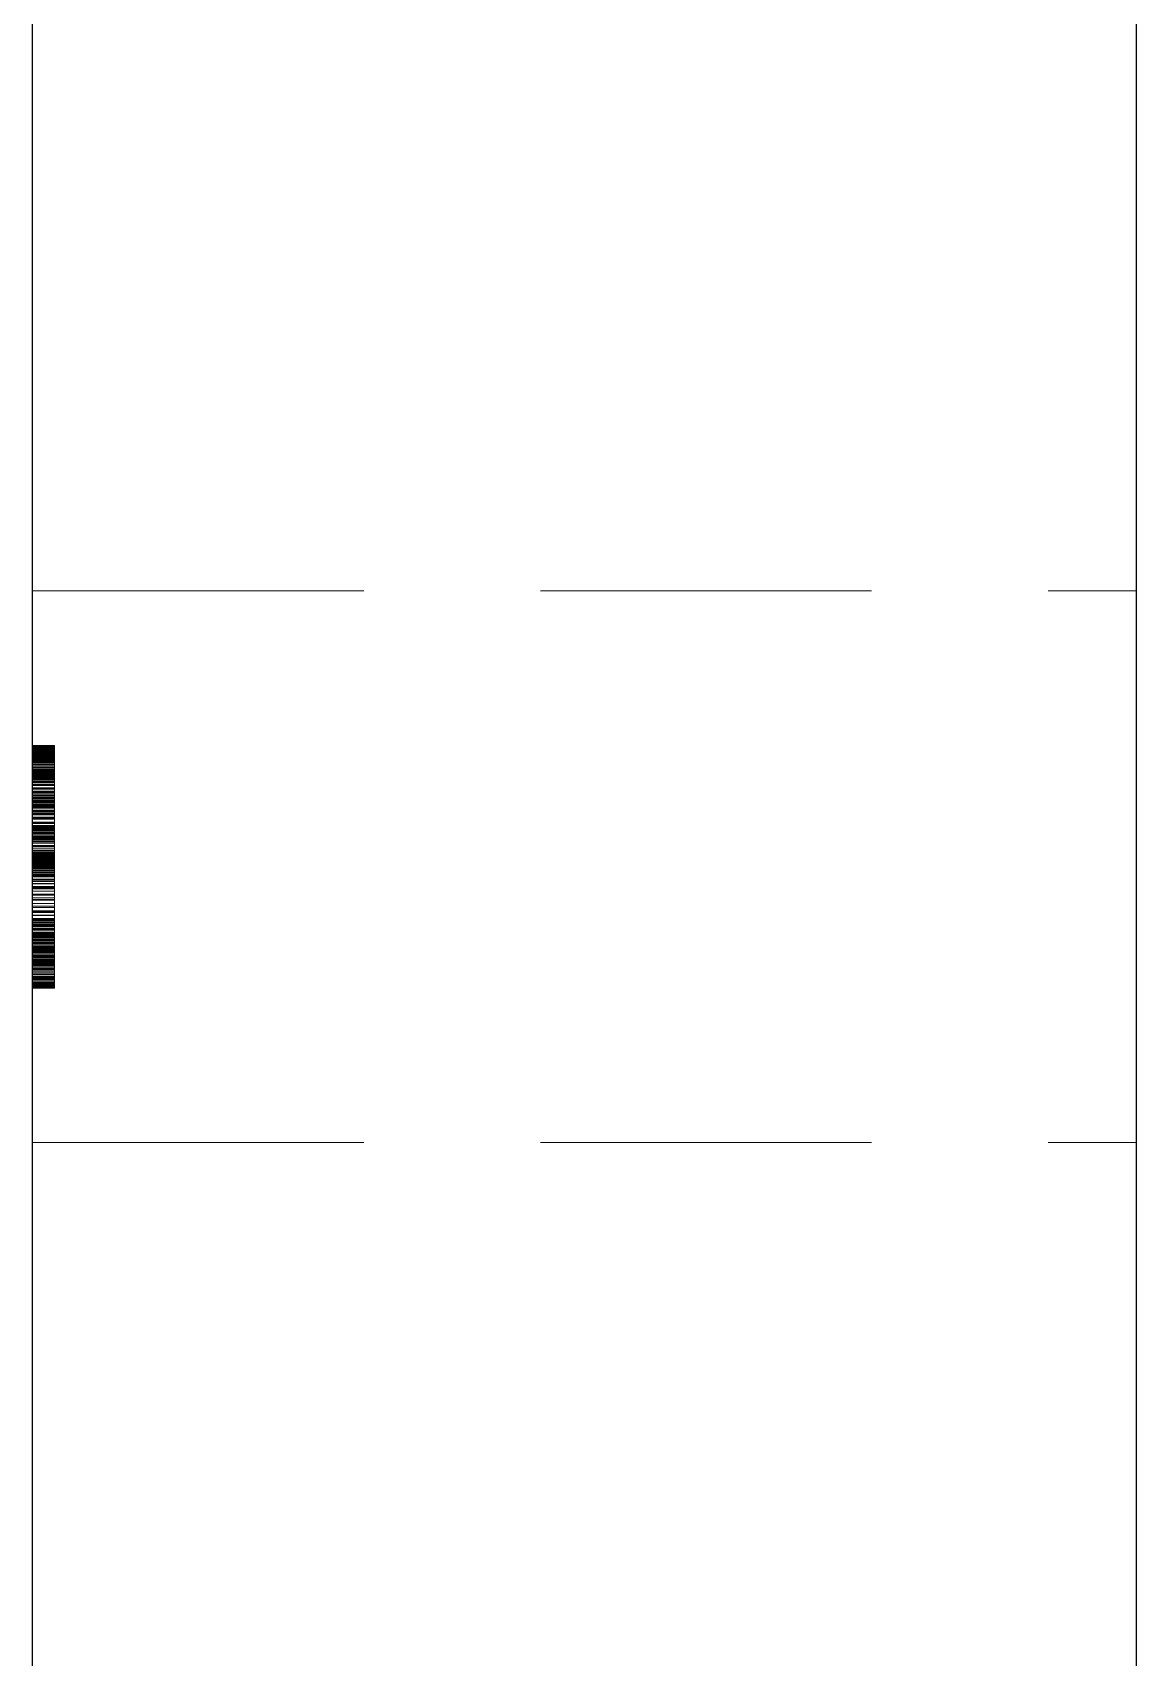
# Model space of a CAD drawing. Header units: millimetres. Extents: x 40 to 1360, y 134 to 546.
# Drawn here: x 107.85 to 117.85, y 372.26 to 386.99 of the extents above; entities that cross this region are included whole.
import ezdxf

# ---------------------------------------------------------------- set-up
doc = ezdxf.new("R2010")
doc.units = ezdxf.units.MM
doc.linetypes.add('WP_HIDDEN', pattern=[2.3, 1.5, -0.8])
doc.layers.add('HIDDEN', color=7, linetype='WP_HIDDEN', lineweight=13)
doc.layers.add('VISIBLE', color=7, linetype='CONTINUOUS', lineweight=25)

msp = doc.modelspace()

# ---------------------------------------------------------------- linework, layer by layer
at = {"layer": 'HIDDEN', "ltscale": 2}
for p, q in [((107.85, 381.92538), (117.85, 381.92538)), ((107.85, 380.52538), (107.85, 380.52476)), ((107.85, 380.52471), (107.85, 380.52538)), ((107.85, 378.36212), (107.85, 380.52538)), ((107.85, 380.52538), (107.85, 380.49034)), ((107.85, 380.52538), (108.05, 380.52538)), ((107.85, 380.52476), (107.85, 380.52289)), ((107.85, 380.52476), (108.05, 380.52476)), ((107.85, 380.52269), (107.85, 380.52471)), ((107.85, 380.52471), (108.05, 380.52471)), ((107.85, 380.52289), (107.85, 380.51977)), ((107.85, 380.52289), (108.05, 380.52289)), ((107.85, 380.51933), (107.85, 380.52269)), ((107.85, 380.52269), (108.05, 380.52269)), ((107.85, 380.51977), (107.85, 380.51541)), ((107.85, 380.51977), (108.05, 380.51977)), ((107.85, 380.51463), (107.85, 380.51933)), ((107.85, 380.51933), (108.05, 380.51933)), ((107.85, 380.51656), (107.85, 378.36212)), ((107.85, 378.82504), (107.85, 380.51656)), ((107.85, 380.51656), (108.05, 380.51656)), ((107.85, 380.51541), (107.85, 380.50981)), ((107.85, 380.51541), (108.05, 380.51541)), ((107.85, 380.50859), (107.85, 380.51463)), ((107.85, 380.51463), (108.05, 380.51463)), ((107.85, 380.50981), (107.85, 380.50296)), ((107.85, 380.50981), (108.05, 380.50981)), ((107.85, 380.5012), (107.85, 380.50859)), ((107.85, 380.50859), (108.05, 380.50859)), ((107.85, 380.50296), (107.85, 380.49486)), ((107.85, 380.50296), (108.05, 380.50296)), ((107.85, 380.49247), (107.85, 380.5012)), ((107.85, 380.5012), (108.05, 380.5012)), ((107.85, 380.49486), (107.85, 380.48552)), ((107.85, 380.49486), (108.05, 380.49486)), ((107.85, 380.48239), (107.85, 380.49247)), ((107.85, 380.49247), (108.05, 380.49247)), ((107.85, 380.49034), (107.85, 380.45502)), ((107.85, 380.49034), (108.05, 380.49034)), ((107.85, 380.48717), (107.85, 379.38056)), ((107.85, 380.2344), (107.85, 380.48717)), ((107.85, 380.48717), (108.05, 380.48717)), ((107.85, 380.48552), (107.85, 380.47493)), ((107.85, 380.48552), (108.05, 380.48552)), ((107.85, 380.47097), (107.85, 380.48239)), ((107.85, 380.48239), (108.05, 380.48239)), ((107.85, 380.47493), (107.85, 380.46309)), ((107.85, 380.47493), (108.05, 380.47493)), ((107.85, 380.45821), (107.85, 380.47097)), ((107.85, 380.47097), (108.05, 380.47097)), ((107.85, 380.46309), (107.85, 380.45001)), ((107.85, 380.46309), (108.05, 380.46309)), ((107.85, 380.44411), (107.85, 380.45821)), ((107.85, 380.45821), (108.05, 380.45821)), ((107.85, 380.45502), (107.85, 380.41943)), ((107.85, 380.45502), (108.05, 380.45502)), ((107.85, 380.45001), (107.85, 380.43569)), ((107.85, 380.45001), (108.05, 380.45001)), ((107.85, 380.42866), (107.85, 380.44411)), ((107.85, 380.44411), (108.05, 380.44411)), ((107.85, 380.43569), (107.85, 380.42012)), ((107.85, 380.43569), (108.05, 380.43569)), ((107.85, 380.41187), (107.85, 380.42866)), ((107.85, 380.42866), (108.05, 380.42866)), ((107.85, 380.42012), (107.85, 380.4033)), ((107.85, 380.42012), (108.05, 380.42012)), ((107.85, 380.41943), (107.85, 380.38356)), ((107.85, 380.41943), (108.05, 380.41943)), ((107.85, 380.39373), (107.85, 380.41187)), ((107.85, 380.41187), (108.05, 380.41187)), ((108.05, 380.52471), (108.05, 380.52538)), ((108.05, 380.52538), (108.05, 380.52476)), ((108.05, 378.36212), (108.05, 380.52538)), ((108.05, 380.52538), (108.05, 380.49034)), ((108.05, 380.52476), (108.05, 380.52289)), ((108.05, 380.52269), (108.05, 380.52471)), ((108.05, 380.52289), (108.05, 380.51977)), ((108.05, 380.51933), (108.05, 380.52269)), ((108.05, 380.51977), (108.05, 380.51541)), ((108.05, 380.51463), (108.05, 380.51933)), ((108.05, 380.51656), (108.05, 378.36212)), ((108.05, 378.82504), (108.05, 380.51656)), ((108.05, 380.51541), (108.05, 380.50981)), ((108.05, 380.50859), (108.05, 380.51463)), ((108.05, 380.50981), (108.05, 380.50296)), ((108.05, 380.5012), (108.05, 380.50859)), ((108.05, 380.50296), (108.05, 380.49486)), ((108.05, 380.49247), (108.05, 380.5012)), ((108.05, 380.49486), (108.05, 380.48552)), ((108.05, 380.48239), (108.05, 380.49247)), ((108.05, 380.49034), (108.05, 380.45502)), ((108.05, 380.48717), (108.05, 379.38056)), ((108.05, 380.2344), (108.05, 380.48717)), ((108.05, 380.48552), (108.05, 380.47493)), ((108.05, 380.47097), (108.05, 380.48239)), ((108.05, 380.47493), (108.05, 380.46309)), ((108.05, 380.45821), (108.05, 380.47097)), ((108.05, 380.46309), (108.05, 380.45001)), ((108.05, 380.44411), (108.05, 380.45821)), ((108.05, 380.45502), (108.05, 380.41943)), ((108.05, 380.45001), (108.05, 380.43569)), ((108.05, 380.42866), (108.05, 380.44411)), ((108.05, 380.43569), (108.05, 380.42012)), ((108.05, 380.41187), (108.05, 380.42866)), ((108.05, 380.42012), (108.05, 380.4033)), ((108.05, 380.41943), (108.05, 380.38356)), ((108.05, 380.39373), (108.05, 380.41187)), ((107.85, 380.4033), (107.85, 380.38524)), ((107.85, 380.4033), (108.05, 380.4033)), ((107.85, 380.37426), (107.85, 380.39373)), ((107.85, 380.39373), (108.05, 380.39373)), ((107.85, 380.38524), (107.85, 380.36593)), ((107.85, 380.38524), (108.05, 380.38524)), ((107.85, 380.38356), (107.85, 380.34742)), ((107.85, 380.38356), (108.05, 380.38356)), ((107.85, 380.35343), (107.85, 380.37426)), ((107.85, 380.37426), (108.05, 380.37426)), ((107.85, 380.36593), (107.85, 380.34543)), ((107.85, 380.36593), (108.05, 380.36593)), ((107.85, 380.33162), (107.85, 380.35343)), ((107.85, 380.35343), (108.05, 380.35343)), ((107.85, 380.34742), (107.85, 380.311)), ((107.85, 380.34742), (108.05, 380.34742)), ((107.85, 380.34543), (107.85, 380.3238)), ((107.85, 380.34543), (108.05, 380.34543)), ((107.85, 380.30916), (107.85, 380.33162)), ((107.85, 380.33162), (108.05, 380.33162)), ((107.85, 380.3238), (107.85, 380.30104)), ((107.85, 380.3238), (108.05, 380.3238)), ((107.85, 380.311), (107.85, 380.27431)), ((107.85, 380.311), (108.05, 380.311)), ((107.85, 380.28606), (107.85, 380.30916)), ((107.85, 380.30916), (108.05, 380.30916)), ((107.85, 380.30641), (107.85, 380.30472)), ((107.85, 380.30462), (107.85, 380.30641)), ((107.85, 380.30641), (108.05, 380.30641)), ((107.85, 380.30472), (107.85, 380.29966)), ((107.85, 380.30472), (108.05, 380.30472)), ((107.85, 380.29924), (107.85, 380.30462)), ((107.85, 380.30462), (108.05, 380.30462)), ((107.85, 380.30104), (107.85, 380.27715)), ((107.85, 380.30104), (108.05, 380.30104)), ((107.85, 380.29966), (107.85, 380.29122)), ((107.85, 380.29966), (108.05, 380.29966)), ((107.85, 380.29029), (107.85, 380.29924)), ((107.85, 380.29924), (108.05, 380.29924)), ((107.85, 380.29122), (107.85, 380.2794)), ((107.85, 380.29122), (108.05, 380.29122)), ((107.85, 380.27775), (107.85, 380.29029)), ((107.85, 380.29029), (108.05, 380.29029)), ((107.85, 380.26232), (107.85, 380.28606)), ((107.85, 380.28606), (108.05, 380.28606)), ((107.85, 380.2794), (107.85, 380.26421)), ((107.85, 380.2794), (108.05, 380.2794)), ((107.85, 380.26163), (107.85, 380.27775)), ((107.85, 380.27775), (108.05, 380.27775)), ((107.85, 380.27715), (107.85, 380.25213)), ((107.85, 380.27715), (108.05, 380.27715)), ((107.85, 380.27431), (107.85, 380.23734)), ((107.85, 380.27431), (108.05, 380.27431)), ((107.85, 380.26421), (107.85, 380.24565)), ((107.85, 380.26421), (108.05, 380.26421)), ((107.85, 380.23793), (107.85, 380.26232)), ((107.85, 380.26232), (108.05, 380.26232)), ((107.85, 380.24193), (107.85, 380.26163)), ((107.85, 380.26163), (108.05, 380.26163)), ((108.05, 380.4033), (108.05, 380.38524)), ((108.05, 380.37426), (108.05, 380.39373)), ((108.05, 380.38524), (108.05, 380.36593)), ((108.05, 380.38356), (108.05, 380.34742)), ((108.05, 380.35343), (108.05, 380.37426)), ((108.05, 380.36593), (108.05, 380.34543)), ((108.05, 380.33162), (108.05, 380.35343)), ((108.05, 380.34742), (108.05, 380.311)), ((108.05, 380.34543), (108.05, 380.3238)), ((108.05, 380.30916), (108.05, 380.33162)), ((108.05, 380.3238), (108.05, 380.30104)), ((108.05, 380.311), (108.05, 380.27431)), ((108.05, 380.28606), (108.05, 380.30916)), ((108.05, 380.30641), (108.05, 380.30472)), ((108.05, 380.30462), (108.05, 380.30641)), ((108.05, 380.30472), (108.05, 380.29966)), ((108.05, 380.29924), (108.05, 380.30462)), ((108.05, 380.30104), (108.05, 380.27715)), ((108.05, 380.29966), (108.05, 380.29122)), ((108.05, 380.29029), (108.05, 380.29924)), ((108.05, 380.29122), (108.05, 380.2794)), ((108.05, 380.27775), (108.05, 380.29029)), ((108.05, 380.26232), (108.05, 380.28606)), ((108.05, 380.2794), (108.05, 380.26421)), ((108.05, 380.26163), (108.05, 380.27775)), ((108.05, 380.27715), (108.05, 380.25213)), ((108.05, 380.27431), (108.05, 380.23734)), ((108.05, 380.26421), (108.05, 380.24565)), ((108.05, 380.23793), (108.05, 380.26232)), ((108.05, 380.24193), (108.05, 380.26163)), ((107.85, 380.25213), (107.85, 380.22598)), ((107.85, 380.25213), (108.05, 380.25213)), ((107.85, 380.24565), (107.85, 380.22371)), ((107.85, 380.24565), (108.05, 380.24565)), ((107.85, 380.21864), (107.85, 380.24193)), ((107.85, 380.24193), (108.05, 380.24193)), ((107.85, 380.2129), (107.85, 380.23793)), ((107.85, 380.23793), (108.05, 380.23793)), ((107.85, 380.23734), (107.85, 380.20092)), ((107.85, 380.23734), (108.05, 380.23734)), ((107.85, 379.65537), (107.85, 380.2344)), ((107.85, 380.2344), (108.05, 380.2344)), ((107.85, 380.22598), (107.85, 380.1987)), ((107.85, 380.22598), (108.05, 380.22598)), ((107.85, 380.22371), (107.85, 380.19839)), ((107.85, 380.22371), (108.05, 380.22371)), ((107.85, 380.19178), (107.85, 380.21864)), ((107.85, 380.21864), (108.05, 380.21864)), ((107.85, 380.18723), (107.85, 380.2129)), ((107.85, 380.2129), (108.05, 380.2129)), ((107.85, 380.20092), (107.85, 380.16588)), ((107.85, 380.20092), (108.05, 380.20092)), ((107.85, 380.1987), (107.85, 380.17029)), ((107.85, 380.1987), (108.05, 380.1987)), ((107.85, 380.19839), (107.85, 380.17062)), ((107.85, 380.19839), (108.05, 380.19839)), ((107.85, 380.16174), (107.85, 380.19178)), ((107.85, 380.19178), (108.05, 380.19178)), ((107.85, 380.16092), (107.85, 380.18723)), ((107.85, 380.18723), (108.05, 380.18723)), ((107.85, 380.17062), (107.85, 380.14131)), ((107.85, 380.17062), (108.05, 380.17062)), ((107.85, 380.17029), (107.85, 380.14074)), ((107.85, 380.17029), (108.05, 380.17029)), ((107.85, 380.16588), (107.85, 380.13221)), ((107.85, 380.16588), (108.05, 380.16588)), ((107.85, 380.12895), (107.85, 380.16174)), ((107.85, 380.16174), (108.05, 380.16174)), ((107.85, 380.13396), (107.85, 380.16092)), ((107.85, 380.16092), (108.05, 380.16092)), ((107.85, 380.14131), (107.85, 380.11046)), ((107.85, 380.14131), (108.05, 380.14131)), ((107.85, 380.14074), (107.85, 380.11007)), ((107.85, 380.14074), (108.05, 380.14074)), ((107.85, 380.10636), (107.85, 380.13396)), ((107.85, 380.13396), (108.05, 380.13396)), ((107.85, 380.13221), (107.85, 380.09993)), ((107.85, 380.13221), (108.05, 380.13221)), ((107.85, 380.09341), (107.85, 380.12895)), ((107.85, 380.12895), (108.05, 380.12895)), ((107.85, 380.11046), (107.85, 380.07807)), ((107.85, 380.11046), (108.05, 380.11046)), ((107.85, 380.11007), (107.85, 380.07826)), ((107.85, 380.11007), (108.05, 380.11007)), ((108.05, 380.25213), (108.05, 380.22598)), ((108.05, 380.24565), (108.05, 380.22371)), ((108.05, 380.21864), (108.05, 380.24193)), ((108.05, 380.2129), (108.05, 380.23793)), ((108.05, 380.23734), (108.05, 380.20092)), ((108.05, 379.65537), (108.05, 380.2344)), ((108.05, 380.22598), (108.05, 380.1987)), ((108.05, 380.22371), (108.05, 380.19839)), ((108.05, 380.19178), (108.05, 380.21864)), ((108.05, 380.18723), (108.05, 380.2129)), ((108.05, 380.20092), (108.05, 380.16588)), ((108.05, 380.1987), (108.05, 380.17029)), ((108.05, 380.19839), (108.05, 380.17062)), ((108.05, 380.16174), (108.05, 380.19178)), ((108.05, 380.16092), (108.05, 380.18723)), ((108.05, 380.17062), (108.05, 380.14131)), ((108.05, 380.17029), (108.05, 380.14074)), ((108.05, 380.16588), (108.05, 380.13221)), ((108.05, 380.12895), (108.05, 380.16174)), ((108.05, 380.13396), (108.05, 380.16092)), ((108.05, 380.14131), (108.05, 380.11046)), ((108.05, 380.14074), (108.05, 380.11007)), ((108.05, 380.10636), (108.05, 380.13396)), ((108.05, 380.13221), (108.05, 380.09993)), ((108.05, 380.09341), (108.05, 380.12895)), ((108.05, 380.11046), (108.05, 380.07807)), ((108.05, 380.11007), (108.05, 380.07826)), ((107.85, 380.07811), (107.85, 380.10636)), ((107.85, 380.10636), (108.05, 380.10636)), ((107.85, 380.09993), (107.85, 380.06902)), ((107.85, 380.09993), (108.05, 380.09993)), ((107.85, 380.0551), (107.85, 380.09341)), ((107.85, 380.09341), (108.05, 380.09341)), ((107.85, 380.07826), (107.85, 380.04532)), ((107.85, 380.07826), (108.05, 380.07826)), ((107.85, 380.04923), (107.85, 380.07811)), ((107.85, 380.07811), (108.05, 380.07811)), ((107.85, 380.07807), (107.85, 380.04414)), ((107.85, 380.07807), (108.05, 380.07807)), ((107.85, 380.06902), (107.85, 380.03949)), ((107.85, 380.06902), (108.05, 380.06902)), ((107.85, 380.01405), (107.85, 380.0551)), ((107.85, 380.0551), (107.85, 378.36212)), ((107.85, 380.0551), (108.05, 380.0551)), ((107.85, 380.0197), (107.85, 380.04923)), ((107.85, 380.04923), (108.05, 380.04923)), ((107.85, 380.04776), (107.85, 378.36212)), ((107.85, 380.02498), (107.85, 380.04776)), ((107.85, 380.04776), (108.05, 380.04776)), ((107.85, 380.04532), (107.85, 380.01125)), ((107.85, 380.04532), (108.05, 380.04532)), ((107.85, 380.04414), (107.85, 380.00867)), ((107.85, 380.04414), (108.05, 380.04414)), ((107.85, 380.03949), (107.85, 380.01134)), ((107.85, 380.03949), (108.05, 380.03949)), ((107.85, 380.0022), (107.85, 380.02498)), ((107.85, 380.02498), (108.05, 380.02498)), ((107.85, 379.98952), (107.85, 380.0197)), ((107.85, 380.0197), (108.05, 380.0197)), ((107.85, 379.97024), (107.85, 380.01405)), ((107.85, 380.01405), (108.05, 380.01405)), ((107.85, 380.01134), (107.85, 379.98456)), ((107.85, 380.01134), (108.05, 380.01134)), ((107.85, 380.01125), (107.85, 379.97606)), ((107.85, 380.01125), (108.05, 380.01125)), ((107.85, 380.00867), (107.85, 379.97167)), ((107.85, 380.00867), (108.05, 380.00867)), ((107.85, 379.95664), (107.85, 380.0022)), ((107.85, 380.0022), (108.05, 380.0022)), ((107.85, 379.95871), (107.85, 379.98952)), ((107.85, 379.98952), (108.05, 379.98952)), ((107.85, 379.98456), (107.85, 379.72885)), ((107.85, 379.98456), (108.05, 379.98456)), ((107.85, 379.97606), (107.85, 379.93973)), ((107.85, 379.97606), (108.05, 379.97606)), ((107.85, 379.97167), (107.85, 379.93313)), ((107.85, 379.97167), (108.05, 379.97167)), ((107.85, 379.92367), (107.85, 379.97024)), ((107.85, 379.97024), (108.05, 379.97024)), ((108.05, 380.07811), (108.05, 380.10636)), ((108.05, 380.09993), (108.05, 380.06902)), ((108.05, 380.0551), (108.05, 380.09341)), ((108.05, 380.07826), (108.05, 380.04532)), ((108.05, 380.04923), (108.05, 380.07811)), ((108.05, 380.07807), (108.05, 380.04414)), ((108.05, 380.06902), (108.05, 380.03949)), ((108.05, 380.01405), (108.05, 380.0551)), ((108.05, 378.36212), (108.05, 380.0551)), ((108.05, 380.0197), (108.05, 380.04923)), ((108.05, 380.04776), (108.05, 378.36212)), ((108.05, 380.02498), (108.05, 380.04776)), ((108.05, 380.04532), (108.05, 380.01125)), ((108.05, 380.04414), (108.05, 380.00867)), ((108.05, 380.03949), (108.05, 380.01134)), ((108.05, 380.0022), (108.05, 380.02498)), ((108.05, 379.98952), (108.05, 380.0197)), ((108.05, 379.97024), (108.05, 380.01405)), ((108.05, 380.01134), (108.05, 379.98456)), ((108.05, 380.01125), (108.05, 379.97606)), ((108.05, 380.00867), (108.05, 379.97167)), ((108.05, 379.95664), (108.05, 380.0022)), ((108.05, 379.95871), (108.05, 379.98952)), ((108.05, 379.98456), (108.05, 379.72885)), ((108.05, 379.97606), (108.05, 379.93973)), ((108.05, 379.97167), (108.05, 379.93313)), ((108.05, 379.92367), (108.05, 379.97024)), ((107.85, 379.92725), (107.85, 379.95871)), ((107.85, 379.95871), (108.05, 379.95871)), ((107.85, 379.91108), (107.85, 379.95664)), ((107.85, 379.95664), (108.05, 379.95664)), ((107.85, 379.93973), (107.85, 379.90227)), ((107.85, 379.93973), (108.05, 379.93973)), ((107.85, 379.93313), (107.85, 379.89537)), ((107.85, 379.93313), (108.05, 379.93313)), ((107.85, 379.89499), (107.85, 379.92725)), ((107.85, 379.92725), (108.05, 379.92725)), ((107.85, 379.87434), (107.85, 379.92367)), ((107.85, 379.92367), (108.05, 379.92367)), ((107.85, 379.86553), (107.85, 379.91108)), ((107.85, 379.91108), (108.05, 379.91108)), ((107.85, 379.90227), (107.85, 379.87434)), ((107.85, 379.90227), (108.05, 379.90227)), ((107.85, 379.89537), (107.85, 379.85703)), ((107.85, 379.89537), (108.05, 379.89537)), ((107.85, 379.86286), (107.85, 379.89499)), ((107.85, 379.89499), (108.05, 379.89499)), ((107.85, 379.87434), (108.05, 379.87434)), ((107.85, 379.82282), (107.85, 379.86553)), ((107.85, 379.86553), (108.05, 379.86553)), ((107.85, 379.83088), (107.85, 379.86286)), ((107.85, 379.86286), (108.05, 379.86286)), ((107.85, 379.85703), (107.85, 379.81812)), ((107.85, 379.85703), (108.05, 379.85703)), ((107.85, 379.79903), (107.85, 379.83088)), ((107.85, 379.83088), (108.05, 379.83088)), ((107.85, 379.7858), (107.85, 379.82282)), ((107.85, 379.82282), (108.05, 379.82282)), ((107.85, 379.81812), (107.85, 379.77864)), ((107.85, 379.81812), (108.05, 379.81812)), ((108.05, 379.92725), (108.05, 379.95871)), ((108.05, 379.91108), (108.05, 379.95664)), ((108.05, 379.93973), (108.05, 379.90227)), ((108.05, 379.93313), (108.05, 379.89537)), ((108.05, 379.89499), (108.05, 379.92725)), ((108.05, 379.87434), (108.05, 379.92367)), ((108.05, 379.86553), (108.05, 379.91108)), ((108.05, 379.90227), (108.05, 379.87434)), ((108.05, 379.89537), (108.05, 379.85703)), ((108.05, 379.86286), (108.05, 379.89499)), ((108.05, 379.82282), (108.05, 379.86553)), ((108.05, 379.83088), (108.05, 379.86286)), ((108.05, 379.85703), (108.05, 379.81812)), ((108.05, 379.79903), (108.05, 379.83088)), ((108.05, 379.7858), (108.05, 379.82282)), ((108.05, 379.81812), (108.05, 379.77864)), ((107.85, 379.76731), (107.85, 379.79903)), ((107.85, 379.79903), (108.05, 379.79903)), ((107.85, 379.79058), (107.85, 379.78846)), ((107.85, 379.78981), (107.85, 379.79058)), ((107.85, 379.79058), (108.05, 379.79058)), ((107.85, 379.78752), (107.85, 379.78981)), ((107.85, 379.78981), (108.05, 379.78981)), ((107.85, 379.78846), (107.85, 379.78213)), ((107.85, 379.78846), (108.05, 379.78846)), ((107.85, 379.7837), (107.85, 379.78752)), ((107.85, 379.78752), (108.05, 379.78752)), ((107.85, 379.75448), (107.85, 379.7858)), ((107.85, 379.7858), (108.05, 379.7858)), ((107.85, 379.77836), (107.85, 379.7837)), ((107.85, 379.7837), (108.05, 379.7837)), ((107.85, 379.78213), (107.85, 379.77156)), ((107.85, 379.78213), (108.05, 379.78213)), ((107.85, 379.77864), (107.85, 379.73858)), ((107.85, 379.77864), (108.05, 379.77864)), ((107.85, 379.77149), (107.85, 379.77836)), ((107.85, 379.77836), (108.05, 379.77836)), ((107.85, 379.77156), (107.85, 379.75677)), ((107.85, 379.77156), (108.05, 379.77156)), ((107.85, 379.76309), (107.85, 379.77149)), ((107.85, 379.77149), (108.05, 379.77149)), ((107.85, 379.73574), (107.85, 379.76731)), ((107.85, 379.76731), (108.05, 379.76731)), ((107.85, 379.75316), (107.85, 379.76309)), ((107.85, 379.76309), (108.05, 379.76309)), ((107.85, 379.75677), (107.85, 379.73776)), ((107.85, 379.75677), (108.05, 379.75677)), ((107.85, 379.72885), (107.85, 379.75448)), ((107.85, 379.75448), (108.05, 379.75448)), ((107.85, 379.74171), (107.85, 379.75316)), ((107.85, 379.75316), (108.05, 379.75316)), ((107.85, 379.72873), (107.85, 379.74171)), ((107.85, 379.74171), (108.05, 379.74171)), ((107.85, 379.73858), (107.85, 379.69794)), ((107.85, 379.73858), (108.05, 379.73858)), ((107.85, 379.73776), (107.85, 379.71452)), ((107.85, 379.73776), (108.05, 379.73776)), ((107.85, 379.70431), (107.85, 379.73574)), ((107.85, 379.73574), (108.05, 379.73574)), ((107.85, 379.72885), (108.05, 379.72885)), ((107.85, 379.71423), (107.85, 379.72873)), ((107.85, 379.72873), (108.05, 379.72873)), ((107.85, 379.71452), (107.85, 379.68706)), ((107.85, 379.71452), (108.05, 379.71452)), ((107.85, 379.69819), (107.85, 379.71423)), ((107.85, 379.71423), (108.05, 379.71423)), ((107.85, 379.67301), (107.85, 379.70431)), ((107.85, 379.70431), (108.05, 379.70431)), ((107.85, 379.68063), (107.85, 379.69819)), ((107.85, 379.69819), (108.05, 379.69819)), ((107.85, 379.69794), (107.85, 379.65674)), ((107.85, 379.69794), (108.05, 379.69794)), ((107.85, 379.68706), (107.85, 379.65537)), ((107.85, 379.68706), (108.05, 379.68706)), ((107.85, 379.66154), (107.85, 379.68063)), ((107.85, 379.68063), (108.05, 379.68063)), ((107.85, 379.64157), (107.85, 379.67301)), ((107.85, 379.67301), (108.05, 379.67301)), ((108.05, 379.76731), (108.05, 379.79903)), ((108.05, 379.79058), (108.05, 379.78846)), ((108.05, 379.78981), (108.05, 379.79058)), ((108.05, 379.78752), (108.05, 379.78981)), ((108.05, 379.78846), (108.05, 379.78213)), ((108.05, 379.7837), (108.05, 379.78752)), ((108.05, 379.75448), (108.05, 379.7858)), ((108.05, 379.77836), (108.05, 379.7837)), ((108.05, 379.78213), (108.05, 379.77156)), ((108.05, 379.77864), (108.05, 379.73858)), ((108.05, 379.77149), (108.05, 379.77836)), ((108.05, 379.77156), (108.05, 379.75677)), ((108.05, 379.76309), (108.05, 379.77149)), ((108.05, 379.73574), (108.05, 379.76731)), ((108.05, 379.75316), (108.05, 379.76309)), ((108.05, 379.75677), (108.05, 379.73776)), ((108.05, 379.72885), (108.05, 379.75448)), ((108.05, 379.74171), (108.05, 379.75316)), ((108.05, 379.72873), (108.05, 379.74171)), ((108.05, 379.73858), (108.05, 379.69794)), ((108.05, 379.73776), (108.05, 379.71452)), ((108.05, 379.70431), (108.05, 379.73574)), ((108.05, 379.71423), (108.05, 379.72873)), ((108.05, 379.71452), (108.05, 379.68706)), ((108.05, 379.69819), (108.05, 379.71423)), ((108.05, 379.67301), (108.05, 379.70431)), ((108.05, 379.68063), (108.05, 379.69819)), ((108.05, 379.69794), (108.05, 379.65674)), ((108.05, 379.68706), (108.05, 379.65537)), ((108.05, 379.66154), (108.05, 379.68063)), ((108.05, 379.64157), (108.05, 379.67301)), ((107.85, 379.64093), (107.85, 379.66154)), ((107.85, 379.66154), (108.05, 379.66154)), ((107.85, 379.65674), (107.85, 379.61496)), ((107.85, 379.65674), (108.05, 379.65674)), ((107.85, 379.65537), (108.05, 379.65537)), ((107.85, 379.60972), (107.85, 379.64157)), ((107.85, 379.64157), (108.05, 379.64157)), ((107.85, 379.61879), (107.85, 379.64093)), ((107.85, 379.64093), (108.05, 379.64093)), ((107.85, 379.59512), (107.85, 379.61879)), ((107.85, 379.61879), (108.05, 379.61879)), ((107.85, 379.61496), (107.85, 379.57102)), ((107.85, 379.61496), (108.05, 379.61496)), ((107.85, 379.57746), (107.85, 379.60972)), ((107.85, 379.60972), (108.05, 379.60972)), ((107.85, 379.57025), (107.85, 379.59512)), ((107.85, 379.59512), (108.05, 379.59512)), ((107.85, 379.54478), (107.85, 379.57746)), ((107.85, 379.57746), (108.05, 379.57746)), ((107.85, 379.57102), (107.85, 379.52334)), ((107.85, 379.57102), (108.05, 379.57102)), ((107.85, 379.54451), (107.85, 379.57025)), ((107.85, 379.57025), (108.05, 379.57025)), ((107.85, 379.55691), (107.85, 379.55486)), ((107.85, 379.556), (107.85, 379.55691)), ((107.85, 379.55691), (108.05, 379.55691)), ((107.85, 379.55328), (107.85, 379.556)), ((107.85, 379.556), (108.05, 379.556)), ((107.85, 379.55486), (107.85, 379.54873)), ((107.85, 379.55486), (108.05, 379.55486)), ((107.85, 379.54875), (107.85, 379.55328)), ((107.85, 379.55328), (108.05, 379.55328)), ((107.85, 379.5424), (107.85, 379.54875)), ((107.85, 379.54875), (108.05, 379.54875)), ((107.85, 379.54873), (107.85, 379.53852)), ((107.85, 379.54873), (108.05, 379.54873)), ((107.85, 379.5117), (107.85, 379.54478)), ((107.85, 379.54478), (108.05, 379.54478)), ((107.85, 379.5179), (107.85, 379.54451)), ((107.85, 379.54451), (108.05, 379.54451)), ((107.85, 379.53423), (107.85, 379.5424)), ((107.85, 379.5424), (108.05, 379.5424)), ((107.85, 379.53852), (107.85, 379.52421)), ((107.85, 379.53852), (108.05, 379.53852)), ((107.85, 379.52426), (107.85, 379.53423)), ((107.85, 379.53423), (108.05, 379.53423)), ((107.85, 379.51246), (107.85, 379.52426)), ((107.85, 379.52426), (108.05, 379.52426)), ((107.85, 379.52421), (107.85, 379.50582)), ((107.85, 379.52421), (108.05, 379.52421)), ((107.85, 379.52334), (107.85, 379.47191)), ((107.85, 379.52334), (108.05, 379.52334)), ((108.05, 379.64093), (108.05, 379.66154)), ((108.05, 379.65674), (108.05, 379.61496)), ((108.05, 379.60972), (108.05, 379.64157)), ((108.05, 379.61879), (108.05, 379.64093)), ((108.05, 379.59512), (108.05, 379.61879)), ((108.05, 379.61496), (108.05, 379.57102)), ((108.05, 379.57746), (108.05, 379.60972)), ((108.05, 379.57025), (108.05, 379.59512)), ((108.05, 379.54478), (108.05, 379.57746)), ((108.05, 379.57102), (108.05, 379.52334)), ((108.05, 379.54451), (108.05, 379.57025)), ((108.05, 379.55691), (108.05, 379.55486)), ((108.05, 379.556), (108.05, 379.55691)), ((108.05, 379.55328), (108.05, 379.556)), ((108.05, 379.55486), (108.05, 379.54873)), ((108.05, 379.54875), (108.05, 379.55328)), ((108.05, 379.5424), (108.05, 379.54875)), ((108.05, 379.54873), (108.05, 379.53852)), ((108.05, 379.5117), (108.05, 379.54478)), ((108.05, 379.5179), (108.05, 379.54451)), ((108.05, 379.53423), (108.05, 379.5424)), ((108.05, 379.53852), (108.05, 379.52421)), ((108.05, 379.52426), (108.05, 379.53423)), ((108.05, 379.51246), (108.05, 379.52426)), ((108.05, 379.52421), (108.05, 379.50582)), ((108.05, 379.52334), (108.05, 379.47191)), ((107.85, 379.49041), (107.85, 379.5179)), ((107.85, 379.5179), (108.05, 379.5179)), ((107.85, 379.49886), (107.85, 379.51246)), ((107.85, 379.51246), (108.05, 379.51246)), ((107.85, 379.47819), (107.85, 379.5117)), ((107.85, 379.5117), (108.05, 379.5117)), ((107.85, 379.50582), (107.85, 379.48334)), ((107.85, 379.50582), (108.05, 379.50582)), ((107.85, 379.48381), (107.85, 379.49886)), ((107.85, 379.49886), (108.05, 379.49886)), ((107.85, 379.46205), (107.85, 379.49041)), ((107.85, 379.49041), (108.05, 379.49041)), ((107.85, 379.46768), (107.85, 379.48381)), ((107.85, 379.48381), (108.05, 379.48381)), ((107.85, 379.48334), (107.85, 379.45677)), ((107.85, 379.48334), (108.05, 379.48334)), ((107.85, 379.44428), (107.85, 379.47819)), ((107.85, 379.47819), (108.05, 379.47819)), ((107.85, 379.47191), (107.85, 379.41674)), ((107.85, 379.47191), (108.05, 379.47191)), ((107.85, 379.45047), (107.85, 379.46768)), ((107.85, 379.46768), (108.05, 379.46768)), ((107.85, 379.43282), (107.85, 379.46205)), ((107.85, 379.46205), (108.05, 379.46205)), ((107.85, 379.45677), (107.85, 379.42611)), ((107.85, 379.45677), (108.05, 379.45677)), ((107.85, 379.43218), (107.85, 379.45047)), ((107.85, 379.45047), (108.05, 379.45047)), ((107.85, 379.40995), (107.85, 379.44428)), ((107.85, 379.44428), (108.05, 379.44428)), ((107.85, 379.40271), (107.85, 379.43282)), ((107.85, 379.43282), (108.05, 379.43282)), ((107.85, 379.41281), (107.85, 379.43218)), ((107.85, 379.43218), (108.05, 379.43218)), ((107.85, 379.42611), (107.85, 379.40939)), ((107.85, 379.42611), (108.05, 379.42611)), ((107.85, 379.41674), (107.85, 379.35783)), ((107.85, 379.41674), (108.05, 379.41674)), ((107.85, 379.39236), (107.85, 379.41281)), ((107.85, 379.41281), (108.05, 379.41281)), ((107.85, 379.3738), (107.85, 379.40995)), ((107.85, 379.40995), (108.05, 379.40995)), ((107.85, 379.40939), (107.85, 379.39192)), ((107.85, 379.40939), (108.05, 379.40939)), ((107.85, 379.37174), (107.85, 379.40271)), ((107.85, 379.40271), (108.05, 379.40271)), ((107.85, 379.37083), (107.85, 379.39236)), ((107.85, 379.39236), (108.05, 379.39236)), ((107.85, 379.39192), (107.85, 379.37371)), ((107.85, 379.39192), (108.05, 379.39192)), ((107.85, 379.38056), (107.85, 379.34822)), ((107.85, 379.38056), (108.05, 379.38056)), ((107.85, 379.33445), (107.85, 379.3738)), ((107.85, 379.3738), (108.05, 379.3738)), ((107.85, 379.37371), (107.85, 379.35475)), ((107.85, 379.37371), (108.05, 379.37371)), ((108.05, 379.49041), (108.05, 379.5179)), ((108.05, 379.49886), (108.05, 379.51246)), ((108.05, 379.47819), (108.05, 379.5117)), ((108.05, 379.50582), (108.05, 379.48334)), ((108.05, 379.48381), (108.05, 379.49886)), ((108.05, 379.46205), (108.05, 379.49041)), ((108.05, 379.46768), (108.05, 379.48381)), ((108.05, 379.48334), (108.05, 379.45677)), ((108.05, 379.44428), (108.05, 379.47819)), ((108.05, 379.47191), (108.05, 379.41674)), ((108.05, 379.45047), (108.05, 379.46768)), ((108.05, 379.43282), (108.05, 379.46205)), ((108.05, 379.45677), (108.05, 379.42611)), ((108.05, 379.43218), (108.05, 379.45047)), ((108.05, 379.40995), (108.05, 379.44428)), ((108.05, 379.40271), (108.05, 379.43282)), ((108.05, 379.41281), (108.05, 379.43218)), ((108.05, 379.42611), (108.05, 379.40939)), ((108.05, 379.41674), (108.05, 379.35783)), ((108.05, 379.39236), (108.05, 379.41281)), ((108.05, 379.3738), (108.05, 379.40995)), ((108.05, 379.40939), (108.05, 379.39192)), ((108.05, 379.37174), (108.05, 379.40271)), ((108.05, 379.37083), (108.05, 379.39236)), ((108.05, 379.39192), (108.05, 379.37371)), ((108.05, 379.38056), (108.05, 379.34822)), ((108.05, 379.33445), (108.05, 379.3738)), ((108.05, 379.37371), (108.05, 379.35475)), ((107.85, 379.33989), (107.85, 379.37174)), ((107.85, 379.37174), (108.05, 379.37174)), ((107.85, 379.34822), (107.85, 379.37083)), ((107.85, 379.37083), (108.05, 379.37083)), ((107.85, 379.35783), (107.85, 379.29518)), ((107.85, 379.35783), (108.05, 379.35783)), ((107.85, 379.35475), (107.85, 379.33504)), ((107.85, 379.35475), (108.05, 379.35475)), ((107.85, 379.34822), (108.05, 379.34822)), ((107.85, 379.30717), (107.85, 379.33989)), ((107.85, 379.33989), (108.05, 379.33989)), ((107.85, 379.33504), (107.85, 379.31458)), ((107.85, 379.33504), (108.05, 379.33504)), ((107.85, 379.29187), (107.85, 379.33445)), ((107.85, 379.33445), (108.05, 379.33445)), ((107.85, 379.31458), (107.85, 379.29338)), ((107.85, 379.31458), (108.05, 379.31458)), ((107.85, 379.27357), (107.85, 379.30717)), ((107.85, 379.30717), (108.05, 379.30717)), ((107.85, 379.29518), (107.85, 379.22878)), ((107.85, 379.29518), (108.05, 379.29518)), ((107.85, 379.29338), (107.85, 379.27144)), ((107.85, 379.29338), (108.05, 379.29338)), ((107.85, 379.24609), (107.85, 379.29187)), ((107.85, 379.29187), (108.05, 379.29187)), ((107.85, 379.23911), (107.85, 379.27357)), ((107.85, 379.27357), (108.05, 379.27357)), ((107.85, 379.27144), (107.85, 379.22531)), ((107.85, 379.27144), (108.05, 379.27144)), ((107.85, 379.14487), (107.85, 379.24609)), ((107.85, 379.24609), (108.05, 379.24609)), ((107.85, 379.20377), (107.85, 379.23911)), ((107.85, 379.23911), (108.05, 379.23911)), ((107.85, 379.22878), (107.85, 379.15865)), ((107.85, 379.22878), (108.05, 379.22878)), ((108.05, 379.33989), (108.05, 379.37174)), ((108.05, 379.34822), (108.05, 379.37083)), ((108.05, 379.35783), (108.05, 379.29518)), ((108.05, 379.35475), (108.05, 379.33504)), ((108.05, 379.30717), (108.05, 379.33989)), ((108.05, 379.33504), (108.05, 379.31458)), ((108.05, 379.29187), (108.05, 379.33445)), ((108.05, 379.31458), (108.05, 379.29338)), ((108.05, 379.27357), (108.05, 379.30717)), ((108.05, 379.29518), (108.05, 379.22878)), ((108.05, 379.29338), (108.05, 379.27144)), ((108.05, 379.24609), (108.05, 379.29187)), ((108.05, 379.23911), (108.05, 379.27357)), ((108.05, 379.27144), (108.05, 379.22531)), ((108.05, 379.14487), (108.05, 379.24609)), ((108.05, 379.20377), (108.05, 379.23911)), ((108.05, 379.22878), (108.05, 379.15865)), ((107.85, 379.22531), (107.85, 379.17619)), ((107.85, 379.22531), (108.05, 379.22531)), ((107.85, 379.16755), (107.85, 379.20377)), ((107.85, 379.20377), (108.05, 379.20377)), ((107.85, 379.17619), (107.85, 379.12409)), ((107.85, 379.17619), (108.05, 379.17619)), ((107.85, 379.13047), (107.85, 379.16755)), ((107.85, 379.16755), (108.05, 379.16755)), ((107.85, 379.15865), (107.85, 379.06882)), ((107.85, 379.03079), (107.85, 379.14487)), ((107.85, 379.14487), (108.05, 379.14487)), ((107.85, 379.09251), (107.85, 379.13047)), ((107.85, 379.13047), (108.05, 379.13047)), ((107.85, 379.12409), (107.85, 379.069)), ((107.85, 379.12409), (108.05, 379.12409)), ((107.85, 379.05627), (107.85, 379.09251)), ((107.85, 379.09251), (108.05, 379.09251)), ((108.05, 379.22531), (108.05, 379.17619)), ((108.05, 379.16755), (108.05, 379.20377)), ((108.05, 379.17619), (108.05, 379.12409)), ((108.05, 379.13047), (108.05, 379.16755)), ((108.05, 379.15865), (108.05, 379.06882)), ((108.05, 379.03079), (108.05, 379.14487)), ((108.05, 379.09251), (108.05, 379.13047)), ((108.05, 379.12409), (108.05, 379.069)), ((108.05, 379.05627), (108.05, 379.09251)), ((107.85, 379.069), (107.85, 379.01095)), ((107.85, 379.069), (108.05, 379.069)), ((107.85, 379.06882), (107.85, 379.02597)), ((107.85, 379.06882), (108.05, 379.06882)), ((107.85, 379.02064), (107.85, 379.05627)), ((107.85, 379.05627), (108.05, 379.05627)), ((107.85, 378.93889), (107.85, 379.03079)), ((107.85, 379.02597), (107.85, 378.9845)), ((107.85, 379.02597), (108.05, 379.02597)), ((107.85, 378.98563), (107.85, 379.02064)), ((107.85, 379.02064), (108.05, 379.02064)), ((107.85, 379.01095), (107.85, 378.95584)), ((107.85, 379.01095), (108.05, 379.01095)), ((107.85, 378.95125), (107.85, 378.98563)), ((107.85, 378.98563), (108.05, 378.98563)), ((107.85, 378.9845), (107.85, 378.9444)), ((107.85, 378.9845), (108.05, 378.9845)), ((107.85, 378.95584), (107.85, 378.90367)), ((107.85, 378.95584), (108.05, 378.95584)), ((107.85, 378.91748), (107.85, 378.95125)), ((107.85, 378.95125), (108.05, 378.95125)), ((107.85, 378.94996), (107.85, 378.92645)), ((107.85, 378.90083), (107.85, 378.94996)), ((107.85, 378.94996), (108.05, 378.94996)), ((107.85, 378.9444), (107.85, 378.90569)), ((107.85, 378.9444), (108.05, 378.9444)), ((107.85, 378.86307), (107.85, 378.93889)), ((107.85, 378.93889), (108.05, 378.93889)), ((108.05, 379.069), (108.05, 379.01095)), ((108.05, 379.06882), (108.05, 379.02597)), ((108.05, 379.02064), (108.05, 379.05627)), ((108.05, 378.93889), (108.05, 379.03079)), ((108.05, 379.02597), (108.05, 378.9845)), ((108.05, 378.98563), (108.05, 379.02064)), ((108.05, 379.01095), (108.05, 378.95584)), ((108.05, 378.95125), (108.05, 378.98563)), ((108.05, 378.9845), (108.05, 378.9444)), ((108.05, 378.95584), (108.05, 378.90367)), ((108.05, 378.91748), (108.05, 378.95125)), ((108.05, 378.94996), (108.05, 378.92645)), ((108.05, 378.90083), (108.05, 378.94996)), ((108.05, 378.9444), (108.05, 378.90569)), ((108.05, 378.86307), (108.05, 378.93889)), ((107.85, 378.92645), (107.85, 378.89288)), ((107.85, 378.92645), (108.05, 378.92645)), ((107.85, 378.88433), (107.85, 378.91748)), ((107.85, 378.91748), (108.05, 378.91748)), ((107.85, 378.90569), (107.85, 378.86835)), ((107.85, 378.90569), (108.05, 378.90569)), ((107.85, 378.90367), (107.85, 378.85444)), ((107.85, 378.90367), (108.05, 378.90367)), ((107.85, 378.85485), (107.85, 378.90083)), ((107.85, 378.90083), (108.05, 378.90083)), ((107.85, 378.89288), (107.85, 378.86015)), ((107.85, 378.89288), (108.05, 378.89288)), ((107.85, 378.85181), (107.85, 378.88433)), ((107.85, 378.88433), (108.05, 378.88433)), ((107.85, 378.86835), (107.85, 378.83239)), ((107.85, 378.86835), (108.05, 378.86835)), ((107.85, 378.80332), (107.85, 378.86307)), ((107.85, 378.86307), (108.05, 378.86307)), ((107.85, 378.86015), (107.85, 378.82827)), ((107.85, 378.86015), (108.05, 378.86015)), ((107.85, 378.81201), (107.85, 378.85485)), ((107.85, 378.85485), (108.05, 378.85485)), ((107.85, 378.85444), (107.85, 378.83092)), ((107.85, 378.85444), (108.05, 378.85444)), ((107.85, 378.8199), (107.85, 378.85181)), ((107.85, 378.85181), (108.05, 378.85181)), ((107.85, 378.83239), (107.85, 378.79705)), ((107.85, 378.83239), (108.05, 378.83239)), ((107.85, 378.83092), (107.85, 378.80814)), ((107.85, 378.83092), (108.05, 378.83092)), ((107.85, 378.82827), (107.85, 378.79721)), ((107.85, 378.82827), (108.05, 378.82827)), ((107.85, 378.82504), (108.05, 378.82504)), ((107.85, 378.78861), (107.85, 378.8199)), ((107.85, 378.8199), (108.05, 378.8199)), ((107.85, 378.77232), (107.85, 378.81201)), ((107.85, 378.81201), (108.05, 378.81201)), ((107.85, 378.80814), (107.85, 378.7861)), ((107.85, 378.80814), (108.05, 378.80814)), ((107.85, 378.75965), (107.85, 378.80332)), ((107.85, 378.80332), (108.05, 378.80332)), ((107.85, 378.79721), (107.85, 378.767)), ((107.85, 378.79721), (108.05, 378.79721)), ((107.85, 378.79705), (107.85, 378.76158)), ((107.85, 378.79705), (108.05, 378.79705)), ((107.85, 378.75795), (107.85, 378.78861)), ((107.85, 378.78861), (108.05, 378.78861)), ((107.85, 378.7861), (107.85, 378.76479)), ((107.85, 378.7861), (108.05, 378.7861)), ((108.05, 378.92645), (108.05, 378.89288)), ((108.05, 378.88433), (108.05, 378.91748)), ((108.05, 378.90569), (108.05, 378.86835)), ((108.05, 378.90367), (108.05, 378.85444)), ((108.05, 378.85485), (108.05, 378.90083)), ((108.05, 378.89288), (108.05, 378.86015)), ((108.05, 378.85181), (108.05, 378.88433)), ((108.05, 378.86835), (108.05, 378.83239)), ((108.05, 378.80332), (108.05, 378.86307)), ((108.05, 378.86015), (108.05, 378.82827)), ((108.05, 378.81201), (108.05, 378.85485)), ((108.05, 378.85444), (108.05, 378.83092)), ((108.05, 378.8199), (108.05, 378.85181)), ((108.05, 378.83239), (108.05, 378.79705)), ((108.05, 378.83092), (108.05, 378.80814)), ((108.05, 378.82827), (108.05, 378.79721)), ((108.05, 378.78861), (108.05, 378.8199)), ((108.05, 378.77232), (108.05, 378.81201)), ((108.05, 378.80814), (108.05, 378.7861)), ((108.05, 378.75965), (108.05, 378.80332)), ((108.05, 378.79721), (108.05, 378.767)), ((108.05, 378.79705), (108.05, 378.76158)), ((108.05, 378.75795), (108.05, 378.78861)), ((108.05, 378.7861), (108.05, 378.76479)), ((107.85, 378.73578), (107.85, 378.77232)), ((107.85, 378.77232), (108.05, 378.77232)), ((107.85, 378.767), (107.85, 378.73763)), ((107.85, 378.767), (108.05, 378.767)), ((107.85, 378.76479), (107.85, 378.74422)), ((107.85, 378.76479), (108.05, 378.76479)), ((107.85, 378.76158), (107.85, 378.72596)), ((107.85, 378.76158), (108.05, 378.76158)), ((107.85, 378.72396), (107.85, 378.75965)), ((107.85, 378.75965), (108.05, 378.75965)), ((107.85, 378.7279), (107.85, 378.75795)), ((107.85, 378.75795), (108.05, 378.75795)), ((107.85, 378.74422), (107.85, 378.72438)), ((107.85, 378.74422), (108.05, 378.74422)), ((107.85, 378.73763), (107.85, 378.70909)), ((107.85, 378.73763), (108.05, 378.73763)), ((107.85, 378.70238), (107.85, 378.73578)), ((107.85, 378.73578), (108.05, 378.73578)), ((107.85, 378.69847), (107.85, 378.7279)), ((107.85, 378.7279), (108.05, 378.7279)), ((107.85, 378.72596), (107.85, 378.69021)), ((107.85, 378.72596), (108.05, 378.72596)), ((107.85, 378.72438), (107.85, 378.70527)), ((107.85, 378.72438), (108.05, 378.72438)), ((107.85, 378.68819), (107.85, 378.72396)), ((107.85, 378.72396), (108.05, 378.72396)), ((107.85, 378.70909), (107.85, 378.68139)), ((107.85, 378.70909), (108.05, 378.70909)), ((107.85, 378.70527), (107.85, 378.6869)), ((107.85, 378.70527), (108.05, 378.70527)), ((107.85, 378.67213), (107.85, 378.70238)), ((107.85, 378.70238), (108.05, 378.70238)), ((107.85, 378.66967), (107.85, 378.69847)), ((107.85, 378.69847), (108.05, 378.69847)), ((107.85, 378.69021), (107.85, 378.65432)), ((107.85, 378.69021), (108.05, 378.69021)), ((107.85, 378.65232), (107.85, 378.68819)), ((107.85, 378.68819), (108.05, 378.68819)), ((107.85, 378.6869), (107.85, 378.65315)), ((107.85, 378.6869), (108.05, 378.6869)), ((107.85, 378.68139), (107.85, 378.65453)), ((107.85, 378.68139), (108.05, 378.68139)), ((107.85, 378.64502), (107.85, 378.67213)), ((107.85, 378.67213), (108.05, 378.67213)), ((107.85, 378.64148), (107.85, 378.66967)), ((107.85, 378.66967), (108.05, 378.66967)), ((107.85, 378.66339), (107.85, 378.36212)), ((107.85, 378.66339), (108.05, 378.66339)), ((107.85, 378.65453), (107.85, 378.62851)), ((107.85, 378.65453), (108.05, 378.65453)), ((107.85, 378.65432), (107.85, 378.61829)), ((107.85, 378.65432), (108.05, 378.65432)), ((107.85, 378.65315), (107.85, 378.62389)), ((107.85, 378.65315), (108.05, 378.65315)), ((107.85, 378.61636), (107.85, 378.65232)), ((107.85, 378.65232), (108.05, 378.65232)), ((107.85, 378.62108), (107.85, 378.64502)), ((107.85, 378.64502), (108.05, 378.64502)), ((107.85, 378.61392), (107.85, 378.64148)), ((107.85, 378.64148), (108.05, 378.64148)), ((108.05, 378.73578), (108.05, 378.77232)), ((108.05, 378.767), (108.05, 378.73763)), ((108.05, 378.76479), (108.05, 378.74422)), ((108.05, 378.76158), (108.05, 378.72596)), ((108.05, 378.72396), (108.05, 378.75965)), ((108.05, 378.7279), (108.05, 378.75795)), ((108.05, 378.74422), (108.05, 378.72438)), ((108.05, 378.73763), (108.05, 378.70909)), ((108.05, 378.70238), (108.05, 378.73578)), ((108.05, 378.69847), (108.05, 378.7279)), ((108.05, 378.72596), (108.05, 378.69021)), ((108.05, 378.72438), (108.05, 378.70527)), ((108.05, 378.68819), (108.05, 378.72396)), ((108.05, 378.70909), (108.05, 378.68139)), ((108.05, 378.70527), (108.05, 378.6869)), ((108.05, 378.67213), (108.05, 378.70238)), ((108.05, 378.66967), (108.05, 378.69847)), ((108.05, 378.69021), (108.05, 378.65432)), ((108.05, 378.65232), (108.05, 378.68819)), ((108.05, 378.6869), (108.05, 378.65315)), ((108.05, 378.68139), (108.05, 378.65453)), ((108.05, 378.64502), (108.05, 378.67213)), ((108.05, 378.64148), (108.05, 378.66967)), ((108.05, 378.66339), (108.05, 378.36212)), ((108.05, 378.65453), (108.05, 378.62851)), ((108.05, 378.65432), (108.05, 378.61829)), ((108.05, 378.65315), (108.05, 378.62389)), ((108.05, 378.61636), (108.05, 378.65232)), ((108.05, 378.62108), (108.05, 378.64502)), ((108.05, 378.61392), (108.05, 378.64148)), ((107.85, 378.62851), (107.85, 378.60332)), ((107.85, 378.62851), (108.05, 378.62851)), ((107.85, 378.62389), (107.85, 378.59914)), ((107.85, 378.62389), (108.05, 378.62389)), ((107.85, 378.60033), (107.85, 378.62108)), ((107.85, 378.62108), (108.05, 378.62108)), ((107.85, 378.61829), (107.85, 378.58212)), ((107.85, 378.61829), (108.05, 378.61829)), ((107.85, 378.36212), (107.85, 378.61636)), ((107.85, 378.61636), (108.05, 378.61636)), ((107.85, 378.58697), (107.85, 378.61392)), ((107.85, 378.61392), (108.05, 378.61392)), ((107.85, 378.60332), (107.85, 378.57898)), ((107.85, 378.60332), (108.05, 378.60332)), ((107.85, 378.58278), (107.85, 378.60033)), ((107.85, 378.60033), (108.05, 378.60033)), ((107.85, 378.59914), (107.85, 378.58845)), ((107.85, 378.59914), (108.05, 378.59914)), ((107.85, 378.58845), (107.85, 378.57889)), ((107.85, 378.58845), (108.05, 378.58845)), ((107.85, 378.55529), (107.85, 378.58697)), ((107.85, 378.58697), (108.05, 378.58697)), ((107.85, 378.56841), (107.85, 378.58278)), ((107.85, 378.58278), (108.05, 378.58278)), ((107.85, 378.58212), (107.85, 378.54582)), ((107.85, 378.58212), (108.05, 378.58212)), ((107.85, 378.57898), (107.85, 378.55547)), ((107.85, 378.57898), (108.05, 378.57898)), ((107.85, 378.57889), (107.85, 378.57045)), ((107.85, 378.57889), (108.05, 378.57889)), ((107.85, 378.57045), (107.85, 378.56313)), ((107.85, 378.57045), (108.05, 378.57045)), ((107.85, 378.55724), (107.85, 378.56841)), ((107.85, 378.56841), (108.05, 378.56841)), ((107.85, 378.56313), (107.85, 378.55695)), ((107.85, 378.56313), (108.05, 378.56313)), ((107.85, 378.54926), (107.85, 378.55724)), ((107.85, 378.55724), (108.05, 378.55724)), ((107.85, 378.55695), (107.85, 378.55188)), ((107.85, 378.55695), (108.05, 378.55695)), ((107.85, 378.55547), (107.85, 378.5328)), ((107.85, 378.55547), (108.05, 378.55547)), ((107.85, 378.52566), (107.85, 378.55529)), ((107.85, 378.55529), (108.05, 378.55529)), ((107.85, 378.55188), (107.85, 378.54513)), ((107.85, 378.55188), (108.05, 378.55188)), ((107.85, 378.54448), (107.85, 378.54926)), ((107.85, 378.54926), (108.05, 378.54926)), ((107.85, 378.54582), (107.85, 378.50127)), ((107.85, 378.54582), (108.05, 378.54582)), ((107.85, 378.54513), (107.85, 378.54288)), ((107.85, 378.54513), (108.05, 378.54513)), ((107.85, 378.54288), (107.85, 378.54448)), ((107.85, 378.54448), (108.05, 378.54448)), ((107.85, 378.54288), (108.05, 378.54288)), ((107.85, 378.5328), (107.85, 378.51097)), ((107.85, 378.5328), (108.05, 378.5328)), ((107.85, 378.49807), (107.85, 378.52566)), ((107.85, 378.52566), (108.05, 378.52566)), ((107.85, 378.51097), (107.85, 378.48997)), ((107.85, 378.51097), (108.05, 378.51097)), ((107.85, 378.50127), (107.85, 378.45581)), ((107.85, 378.50127), (108.05, 378.50127)), ((107.85, 378.47252), (107.85, 378.49807)), ((107.85, 378.49807), (108.05, 378.49807)), ((107.85, 378.48997), (107.85, 378.47004)), ((107.85, 378.48997), (108.05, 378.48997)), ((108.05, 378.62851), (108.05, 378.60332)), ((108.05, 378.62389), (108.05, 378.59914)), ((108.05, 378.60033), (108.05, 378.62108)), ((108.05, 378.61829), (108.05, 378.58212)), ((108.05, 378.36212), (108.05, 378.61636)), ((108.05, 378.58697), (108.05, 378.61392)), ((108.05, 378.60332), (108.05, 378.57898)), ((108.05, 378.58278), (108.05, 378.60033)), ((108.05, 378.59914), (108.05, 378.58845)), ((108.05, 378.58845), (108.05, 378.57889)), ((108.05, 378.55529), (108.05, 378.58697)), ((108.05, 378.56841), (108.05, 378.58278)), ((108.05, 378.58212), (108.05, 378.54582)), ((108.05, 378.57898), (108.05, 378.55547)), ((108.05, 378.57889), (108.05, 378.57045)), ((108.05, 378.57045), (108.05, 378.56313)), ((108.05, 378.55724), (108.05, 378.56841)), ((108.05, 378.56313), (108.05, 378.55695)), ((108.05, 378.54926), (108.05, 378.55724)), ((108.05, 378.55695), (108.05, 378.55188)), ((108.05, 378.55547), (108.05, 378.5328)), ((108.05, 378.52566), (108.05, 378.55529)), ((108.05, 378.55188), (108.05, 378.54513)), ((108.05, 378.54448), (108.05, 378.54926)), ((108.05, 378.54582), (108.05, 378.50127)), ((108.05, 378.54513), (108.05, 378.54288)), ((108.05, 378.54288), (108.05, 378.54448)), ((108.05, 378.5328), (108.05, 378.51097)), ((108.05, 378.49807), (108.05, 378.52566)), ((108.05, 378.51097), (108.05, 378.48997)), ((108.05, 378.50127), (108.05, 378.45581)), ((108.05, 378.47252), (108.05, 378.49807)), ((108.05, 378.48997), (108.05, 378.47004)), ((107.85, 378.44902), (107.85, 378.47252)), ((107.85, 378.47252), (108.05, 378.47252)), ((107.85, 378.47004), (107.85, 378.4514)), ((107.85, 378.47004), (108.05, 378.47004)), ((107.85, 378.45581), (107.85, 378.40942)), ((107.85, 378.45581), (108.05, 378.45581)), ((107.85, 378.4514), (107.85, 378.43404)), ((107.85, 378.4514), (108.05, 378.4514)), ((107.85, 378.42756), (107.85, 378.44902)), ((107.85, 378.44902), (108.05, 378.44902)), ((107.85, 378.43404), (107.85, 378.41796)), ((107.85, 378.43404), (108.05, 378.43404)), ((107.85, 378.40815), (107.85, 378.42756)), ((107.85, 378.42756), (108.05, 378.42756)), ((107.85, 378.41796), (107.85, 378.40318)), ((107.85, 378.41796), (108.05, 378.41796)), ((107.85, 378.40942), (107.85, 378.36212)), ((107.85, 378.40942), (108.05, 378.40942)), ((107.85, 378.39078), (107.85, 378.40815)), ((107.85, 378.40815), (108.05, 378.40815)), ((107.85, 378.40318), (107.85, 378.38967)), ((107.85, 378.40318), (108.05, 378.40318)), ((107.85, 378.37545), (107.85, 378.39078)), ((107.85, 378.39078), (108.05, 378.39078)), ((107.85, 378.38967), (107.85, 378.37746)), ((107.85, 378.38967), (108.05, 378.38967)), ((107.85, 378.37746), (107.85, 378.36653)), ((107.85, 378.37746), (108.05, 378.37746)), ((107.85, 378.36216), (107.85, 378.37545)), ((107.85, 378.37545), (108.05, 378.37545)), ((107.85, 378.36653), (107.85, 378.35688)), ((107.85, 378.36653), (108.05, 378.36653)), ((107.85, 378.35092), (107.85, 378.36216)), ((107.85, 378.36216), (108.05, 378.36216)), ((107.85, 378.36212), (108.05, 378.36212)), ((107.85, 378.35688), (107.85, 378.34853)), ((107.85, 378.35688), (108.05, 378.35688)), ((107.85, 378.34173), (107.85, 378.35092)), ((107.85, 378.35092), (108.05, 378.35092)), ((107.85, 378.34853), (107.85, 378.34145)), ((107.85, 378.34853), (108.05, 378.34853)), ((108.05, 378.44902), (108.05, 378.47252)), ((108.05, 378.47004), (108.05, 378.4514)), ((108.05, 378.45581), (108.05, 378.40942)), ((108.05, 378.4514), (108.05, 378.43404)), ((108.05, 378.42756), (108.05, 378.44902)), ((108.05, 378.43404), (108.05, 378.41796)), ((108.05, 378.40815), (108.05, 378.42756)), ((108.05, 378.41796), (108.05, 378.40318)), ((108.05, 378.40942), (108.05, 378.36212)), ((108.05, 378.39078), (108.05, 378.40815)), ((108.05, 378.40318), (108.05, 378.38967)), ((108.05, 378.37545), (108.05, 378.39078)), ((108.05, 378.38967), (108.05, 378.37746)), ((108.05, 378.37746), (108.05, 378.36653)), ((108.05, 378.36216), (108.05, 378.37545)), ((108.05, 378.36653), (108.05, 378.35688)), ((108.05, 378.35092), (108.05, 378.36216)), ((108.05, 378.35688), (108.05, 378.34853)), ((108.05, 378.34173), (108.05, 378.35092)), ((108.05, 378.34853), (108.05, 378.34145)), ((107.85, 378.33458), (107.85, 378.34173)), ((107.85, 378.34173), (108.05, 378.34173)), ((107.85, 378.34145), (107.85, 378.33567)), ((107.85, 378.34145), (108.05, 378.34145)), ((107.85, 378.33567), (107.85, 378.33117)), ((107.85, 378.33567), (108.05, 378.33567)), ((107.85, 378.32947), (107.85, 378.33458)), ((107.85, 378.33458), (108.05, 378.33458)), ((107.85, 378.33117), (107.85, 378.32795)), ((107.85, 378.33117), (108.05, 378.33117)), ((107.85, 378.3264), (107.85, 378.32947)), ((107.85, 378.32947), (108.05, 378.32947)), ((107.85, 378.32795), (107.85, 378.32602)), ((107.85, 378.32795), (108.05, 378.32795)), ((107.85, 378.32538), (107.85, 378.3264)), ((107.85, 378.3264), (108.05, 378.3264)), ((107.85, 378.32602), (107.85, 378.32538)), ((107.85, 378.32602), (108.05, 378.32602)), ((107.85, 378.32538), (108.05, 378.32538)), ((108.05, 378.33458), (108.05, 378.34173)), ((108.05, 378.34145), (108.05, 378.33567)), ((108.05, 378.33567), (108.05, 378.33117)), ((108.05, 378.32947), (108.05, 378.33458)), ((108.05, 378.33117), (108.05, 378.32795)), ((108.05, 378.3264), (108.05, 378.32947)), ((108.05, 378.32795), (108.05, 378.32602)), ((108.05, 378.32538), (108.05, 378.3264)), ((108.05, 378.32602), (108.05, 378.32538)), ((107.85, 376.92538), (117.85, 376.92538))]:
    msp.add_line(p, q, dxfattribs=at)
for points in [[(107.85, 376.92538), (107.85, 376.98806), (107.85, 377.17296), (107.85, 377.4708), (107.85, 377.86665), (107.85, 378.34067), (107.85, 378.86908), (107.85, 379.42538), (107.85, 379.98168), (107.85, 380.51009), (107.85, 380.9841), (107.85, 381.37996), (107.85, 381.6778), (107.85, 381.8627), (107.85, 381.92538)], [(117.85, 376.92538), (117.85, 376.98806), (117.85, 377.17296), (117.85, 377.4708), (117.85, 377.86665), (117.85, 378.34067), (117.85, 378.86908), (117.85, 379.42538), (117.85, 379.98168), (117.85, 380.51009), (117.85, 380.9841), (117.85, 381.37996), (117.85, 381.6778), (117.85, 381.8627), (117.85, 381.92538)]]:
    msp.add_lwpolyline(points, dxfattribs=at)
at = {"layer": 'VISIBLE'}
for p, q in [((107.85, 280.5), (107.85, 492.5)), ((117.85, 277.5), (117.85, 492.5))]:
    msp.add_line(p, q, dxfattribs=at)

doc.saveas('drawing.dxf')
